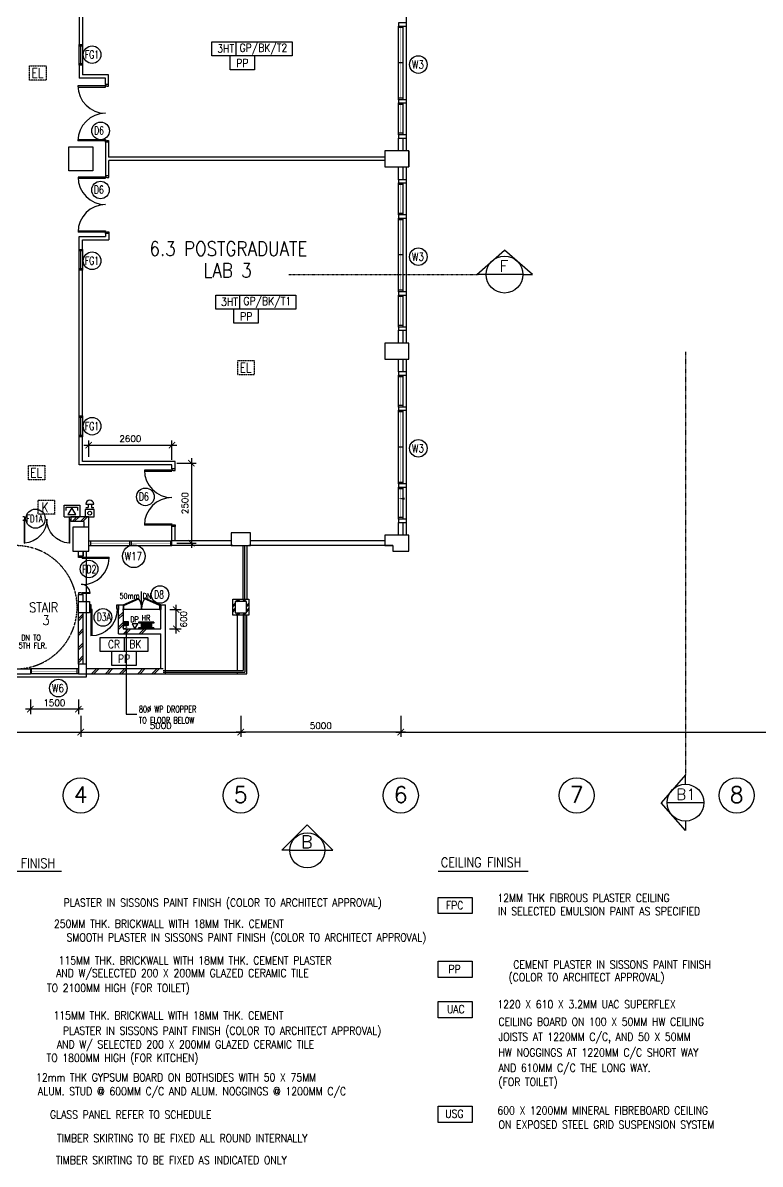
# Model space of a CAD drawing. Extents: x 2332957 to 2465864, y -1012926 to -914299.
# Drawn here: x 2358472 to 2381516, y -1012128 to -976487 of the extents above; entities that cross this region are included whole.
import ezdxf
from ezdxf.enums import TextEntityAlignment as Align

# ---------------------------------------------------------------- set-up
doc = ezdxf.new("R2010")
doc.units = 0
doc.header["$LTSCALE"] = 15
doc.header["$MEASUREMENT"] = 0
doc.header["$PDMODE"] = 34
for name, pattern in [('DASHDOT', [1, 0.5, -0.25, 0, -0.25]), ('DIVIDE', [1.25, 0.5, -0.25, 0, -0.25, 0, -0.25]), ('HIDDEN', [0.375, 0.25, -0.125])]:
    doc.linetypes.add(name, pattern=pattern)
doc.layers.get('0').update_dxf_attribs({"linetype": 'CONTINUOUS'})
doc.layers.get('DEFPOINTS').update_dxf_attribs({"linetype": 'CONTINUOUS'})
for name, color, linetype in [('-EL & K', 10, 'CONTINUOUS'), ('-FF', 240, 'CONTINUOUS'), ('AR', 7, 'CONTINUOUS'), ('AR1', 7, 'CONTINUOUS'), ('COL', 3, 'CONTINUOUS'), ('DIM', 7, 'CONTINUOUS'), ('DOOR', 5, 'CONTINUOUS'), ('DR', 7, 'CONTINUOUS'), ('DR-T', 7, 'CONTINUOUS'), ('FG-T', 7, 'CONTINUOUS'), ('FIT', 5, 'CONTINUOUS'), ('GRID-T', 7, 'CONTINUOUS'), ('hatch', 7, 'CONTINUOUS'), ('LEG-T', 7, 'CONTINUOUS'), ('LINE', 7, 'CONTINUOUS'), ('partition', 7, 'CONTINUOUS'), ('PIPE', 5, 'DIVIDE'), ('rail', 1, 'CONTINUOUS'), ('stair', 7, 'CONTINUOUS'), ('T25', 7, 'CONTINUOUS'), ('T50', 4, 'CONTINUOUS'), ('TEX', 2, 'CONTINUOUS'), ('WALL', 2, 'CONTINUOUS'), ('WIN', 5, 'CONTINUOUS'), ('WIN-T', 7, 'CONTINUOUS'), ('WP', 50, 'DIVIDE')]:
    doc.layers.add(name, color=color, linetype=linetype)
doc.styles.add('E', font='ROMANS.SHX', dxfattribs={"width": 0.9})
doc.styles.add('ROMANS', font='romans')
doc.styles.get("Standard").update_dxf_attribs({"font": 'ROMANS.SHX'})
doc.dimstyles.new('STANDARD$0', dxfattribs={"dimscale": 0, "dimtxt": 8, "dimasz": 6, "dimexe": 1, "dimexo": 1, "dimgap": 3, "dimtad": 1, "dimdec": 0, "dimlfac": -1, "dimrnd": 1, "dimzin": 0, "dimdsep": 46, "dimtxsty": 'Standard', "dimcen": 0, "dimclrd": 5, "dimclre": 250, "dimadec": 0, "dimazin": 0, "dimtfac": 1, "dimtdec": 4, "dimtofl": 0, "dimtmove": 0, "dimatfit": 3, "dimfxl": 1, "dimtolj": 1, "dimtzin": 0, "dimarcsym": 0})

# ---------------------------------------------------------------- blocks, each defined once
blk = doc.blocks.new('_ARCHTICK')
at = {"color": 0, "linetype": 'ByBlock', "const_width": 0.15}
blk.add_lwpolyline([(-0.5, -0.5), (0.5, 0.5)], dxfattribs=at)
blk = doc.blocks.new('*D184')
at = {"layer": 'DEFPOINTS', "color": 0, "transparency": 16777216}
for p in [(2353081, -998045), (2360281, -998045), (2360281, -998635)]:
    blk.add_point(p, dxfattribs=at)
at = {"layer": 'DIM', "color": 7, "lineweight": -2, "transparency": 16777216}
for p, q in [((2353081, -998195), (2353081, -998785)), ((2360281, -998195), (2360281, -998785)), ((2352931, -998635), (2360431, -998635))]:
    blk.add_line(p, q, dxfattribs=at)
at = {"layer": 'DIM', "color": 7, "lineweight": -2, "transparency": 16777216, "xscale": 200, "yscale": 200, "zscale": 200, "rotation": 180}
blk.add_blockref('_ARCHTICK', (2353081, -998635), dxfattribs=at)
at = {"layer": 'DIM', "color": 7, "lineweight": -2, "transparency": 16777216, "xscale": 200, "yscale": 200, "zscale": 200}
blk.add_blockref('_ARCHTICK', (2360281, -998635), dxfattribs=at)
at = {"layer": 'DIM', "color": 7, "transparency": 16777216, "insert": (2356681, -998435), "char_height": 200, "attachment_point": 5, "style": 'ROMANS'}
blk.add_mtext('\\A1;7200', dxfattribs=at)
blk = doc.blocks.new('*D186')
at = {"layer": 'DEFPOINTS', "color": 0, "transparency": 16777216}
for p in [(2360281, -997975), (2365281, -997975), (2365281, -998637)]:
    blk.add_point(p, dxfattribs=at)
at = {"layer": 'DIM', "color": 7, "lineweight": -2, "transparency": 16777216}
for p, q in [((2360281, -998125), (2360281, -998787)), ((2365281, -998125), (2365281, -998787)), ((2360131, -998637), (2365431, -998637))]:
    blk.add_line(p, q, dxfattribs=at)
at = {"layer": 'DIM', "color": 7, "lineweight": -2, "transparency": 16777216, "xscale": 200, "yscale": 200, "zscale": 200, "rotation": 180}
blk.add_blockref('_ARCHTICK', (2360281, -998637), dxfattribs=at)
at = {"layer": 'DIM', "color": 7, "lineweight": -2, "transparency": 16777216, "xscale": 200, "yscale": 200, "zscale": 200}
blk.add_blockref('_ARCHTICK', (2365281, -998637), dxfattribs=at)
at = {"layer": 'DIM', "color": 7, "transparency": 16777216, "insert": (2362781, -998437), "char_height": 200, "attachment_point": 5, "style": 'ROMANS'}
blk.add_mtext('\\A1;5000', dxfattribs=at)
blk = doc.blocks.new('*D187')
at = {"layer": 'DEFPOINTS', "color": 0, "transparency": 16777216}
for p in [(2370283, -997975), (2398283, -997975), (2398283, -998637)]:
    blk.add_point(p, dxfattribs=at)
at = {"layer": 'DIM', "color": 7, "lineweight": -2, "transparency": 16777216}
for p, q in [((2370283, -998125), (2370283, -998787)), ((2398283, -998125), (2398283, -998787)), ((2370133, -998637), (2398433, -998637))]:
    blk.add_line(p, q, dxfattribs=at)
at = {"layer": 'DIM', "color": 7, "lineweight": -2, "transparency": 16777216, "xscale": 200, "yscale": 200, "zscale": 200, "rotation": 180}
blk.add_blockref('_ARCHTICK', (2370283, -998637), dxfattribs=at)
at = {"layer": 'DIM', "color": 7, "lineweight": -2, "transparency": 16777216, "xscale": 200, "yscale": 200, "zscale": 200}
blk.add_blockref('_ARCHTICK', (2398283, -998637), dxfattribs=at)
at = {"layer": 'DIM', "color": 7, "transparency": 16777216, "insert": (2384283, -998437), "char_height": 200, "attachment_point": 5, "style": 'ROMANS'}
blk.add_mtext('\\A1;28000', dxfattribs=at)
blk = doc.blocks.new('*D188')
at = {"layer": 'DEFPOINTS', "color": 0, "transparency": 16777216}
for p in [(2365285, -997975), (2370285, -997975), (2365285, -998637)]:
    blk.add_point(p, dxfattribs=at)
at = {"layer": 'DIM', "color": 7, "lineweight": -2, "transparency": 16777216}
for p, q in [((2365285, -998125), (2365285, -998787)), ((2370285, -998125), (2370285, -998787)), ((2370435, -998637), (2365135, -998637))]:
    blk.add_line(p, q, dxfattribs=at)
at = {"layer": 'DIM', "color": 7, "lineweight": -2, "transparency": 16777216, "xscale": 200, "yscale": 200, "zscale": 200, "rotation": 180}
blk.add_blockref('_ARCHTICK', (2365285, -998637), dxfattribs=at)
at = {"layer": 'DIM', "color": 7, "lineweight": -2, "transparency": 16777216, "xscale": 200, "yscale": 200, "zscale": 200}
blk.add_blockref('_ARCHTICK', (2370285, -998637), dxfattribs=at)
at = {"layer": 'DIM', "color": 7, "transparency": 16777216, "insert": (2367785, -998437), "char_height": 200, "attachment_point": 5, "style": 'ROMANS'}
blk.add_mtext('\\A1;5000', dxfattribs=at)
blk = doc.blocks.new('D1800-A')
at = {"layer": 'DR'}
for p, q in [((0, 0), (100, 0)), ((0, -50), (0, 0)), ((100, 0), (100, -40)), ((60, -50), (0, -50)), ((100, -40), (60, -40)), ((60, -40), (60, -50)), ((100, -40), (960, -40)), ((100, -80), (100, -40)), ((959, -80), (100, -80)), ((60, -1750), (0, -1750)), ((0, -1750), (0, -1800)), ((60, -1760), (60, -1750)), ((100, -1760), (60, -1760)), ((959, -1720), (100, -1720)), ((100, -1720), (100, -1760)), ((100, -1760), (960, -1760)), ((100, -1800), (100, -1760)), ((0, -1800), (100, -1800))]:
    blk.add_line(p, q, dxfattribs=at)
for centre, start, end in [((100, -40), 270.0001, 0), ((100, -1760), 0, 90)]:
    blk.add_arc(centre, 860, start, end, dxfattribs=at)
blk = doc.blocks.new('D1500-1')
at = {"layer": 'DR'}
for p, q in [((38, 77), (38, 821)), ((38, 821), (50, 820)), ((50, 0), (50, 820)), ((1462, 821), (1450, 820)), ((1450, 0), (1450, 820)), ((1462, 77), (1462, 821)), ((38, 115), (0, 115)), ((50, 0), (0, 0)), ((50, 77), (38, 77)), ((1450, 77), (1462, 77)), ((1462, 115), (1500, 115)), ((1450, 0), (1500, 0))]:
    blk.add_line(p, q, dxfattribs=at)
for centre, start, end in [((5, 77), 0.0238, 86.5289), ((1495, 77), 93.4711, 179.9762)]:
    blk.add_arc(centre, 745, start, end, dxfattribs=at)
blk = doc.blocks.new('D1200')
at = {"layer": 'DR', "color": 7}
for p, q in [((37, 115), (37, 965)), ((62, 115), (62, 965)), ((1138, 115), (1138, 364)), ((1163, 115), (1163, 365)), ((0, 115), (37, 115)), ((37, 115), (37, 90)), ((62, 115), (37, 115)), ((37, 90), (50, 90)), ((50, 90), (50, 0)), ((1138, 115), (1163, 115)), ((1150, 90), (1150, 0)), ((1150, 90), (1163, 90)), ((1163, 115), (1163, 90)), ((1163, 115), (1200, 115))]:
    blk.add_line(p, q, dxfattribs=at)
blk.add_arc((1163, 90), 275, 90, 180, dxfattribs=at)
at = {"layer": 'WIN', "color": 7}
for p, q in [((62, 965), (37, 965)), ((62, 965), (62, 965)), ((50, 0), (0, 0)), ((1150, 0), (1200, 0))]:
    blk.add_line(p, q, dxfattribs=at)
blk.add_arc((50, 125), 840, 359.3227, 89.147, dxfattribs=at)
blk = doc.blocks.new('*D197')
at = {"layer": 'DEFPOINTS', "color": 0, "linetype": 'Continuous', "transparency": 16777216}
for p in [(2358708, -997464), (2360208, -997464), (2358708, -997923)]:
    blk.add_point(p, dxfattribs=at)
at = {"layer": 'DIM', "color": 7, "linetype": 'Continuous', "lineweight": -2, "transparency": 16777216}
for p, q in [((2360358, -997923), (2358558, -997923)), ((2358708, -997614), (2358708, -998073)), ((2360208, -997614), (2360208, -998073))]:
    blk.add_line(p, q, dxfattribs=at)
at = {"layer": 'DIM', "color": 7, "linetype": 'Continuous', "lineweight": -2, "transparency": 16777216, "xscale": 200, "yscale": 200, "zscale": 200, "rotation": 180}
blk.add_blockref('_ARCHTICK', (2358708, -997923), dxfattribs=at)
at = {"layer": 'DIM', "color": 7, "linetype": 'Continuous', "lineweight": -2, "transparency": 16777216, "xscale": 200, "yscale": 200, "zscale": 200}
blk.add_blockref('_ARCHTICK', (2360208, -997923), dxfattribs=at)
at = {"layer": 'DIM', "color": 7, "linetype": 'Continuous', "transparency": 16777216, "insert": (2359458, -997723), "char_height": 200, "attachment_point": 5, "style": 'ROMANS'}
blk.add_mtext('\\A1;1500', dxfattribs=at)
blk = doc.blocks.new('FG')
at = {"layer": 'LINE', "linetype": 'Continuous'}
for points in [[(0, 0), (50, 0), (50, 100), (0, 100)], [(600, 0), (650, 0), (650, 100), (600, 100)]]:
    blk.add_lwpolyline(points, close=True, dxfattribs=at)
at = {"layer": 'LINE', "color": 5, "linetype": 'Continuous'}
for points in [[(600, 100), (50, 100)], [(50, 0), (600, 0)]]:
    blk.add_lwpolyline(points, dxfattribs=at)
at = {"layer": 'LINE', "color": 1, "linetype": 'Continuous'}
blk.add_lwpolyline([(50, 50), (600, 50)], dxfattribs=at)
blk = doc.blocks.new('100FT')
at = {"layer": 'PIPE', "linetype": 'Continuous'}
blk.add_circle((0, 0), 50, dxfattribs=at)
at = {"layer": 'WP', "linetype": 'Continuous'}
for p, q in [((-37, 34), (37, 34)), ((-50, -3), (50, -3)), ((-34, -37), (34, -37))]:
    blk.add_line(p, q, dxfattribs=at)
blk = doc.blocks.new('A$C7CE3714C')
at = {"layer": 'FIT'}
blk.add_lwpolyline([(0, 0), (126, 0), (126, 126), (0, 126)], close=True, dxfattribs=at)
at = {"layer": 'FIT', "xscale": -1}
blk.add_blockref('100FT', (63, 66), dxfattribs=at)
blk = doc.blocks.new('DR-900-B')
at = {"layer": 'DR'}
for p, q in [((0, 900), (-150, 900)), ((-150, 900), (-150, 860)), ((-150, 860), (-110, 860)), ((-110, 860), (-110, 850)), ((-110, 850), (0, 850)), ((0, 850), (0, 900)), ((-150, 40), (-970, 40)), ((-969, 80), (-150, 80)), ((-150, 80), (-150, 40)), ((-150, 40), (-110, 40)), ((-150, 0), (-150, 40)), ((0, 0), (-150, 0)), ((-110, 50), (0, 50)), ((-110, 40), (-110, 50)), ((0, 50), (0, 0))]:
    blk.add_line(p, q, dxfattribs=at)
blk.add_arc((-150, 40), 820, 90, 180, dxfattribs=at)
blk = doc.blocks.new('*D157')
at = {"layer": 'DEFPOINTS', "color": 0, "linetype": 'Continuous', "transparency": 16777216}
for p in [(2363133, -990237), (2363133, -992737), (2363739, -992737)]:
    blk.add_point(p, dxfattribs=at)
at = {"layer": 'WALL', "color": 7, "linetype": 'Continuous', "lineweight": -2, "transparency": 16777216}
for p, q in [((2363739, -990087), (2363739, -992887)), ((2363283, -990237), (2363889, -990237)), ((2363283, -992737), (2363889, -992737))]:
    blk.add_line(p, q, dxfattribs=at)
at = {"layer": 'WALL', "color": 7, "linetype": 'Continuous', "lineweight": -2, "transparency": 16777216, "xscale": 200, "yscale": 200, "zscale": 200}
for p, rotation in [((2363739, -990237), 90), ((2363739, -992737), 270)]:
    blk.add_blockref('_ARCHTICK', p, dxfattribs=dict(at, rotation=rotation))
at = {"layer": 'WALL', "color": 7, "linetype": 'Continuous', "transparency": 16777216, "insert": (2363539, -991487), "char_height": 200, "attachment_point": 5, "rotation": 90, "style": 'ROMANS'}
blk.add_mtext('\\A1;2500', dxfattribs=at)
blk = doc.blocks.new('*D324')
at = {"layer": 'DEFPOINTS', "color": 0, "linetype": 'Continuous', "transparency": 16777216}
for p in [(2363133, -989676), (2360533, -990187), (2363133, -990287)]:
    blk.add_point(p, dxfattribs=at)
at = {"layer": 'WALL', "color": 7, "linetype": 'Continuous', "lineweight": -2, "transparency": 16777216}
for p, q in [((2360383, -989676), (2363283, -989676)), ((2360533, -990037), (2360533, -989526)), ((2363133, -990137), (2363133, -989526))]:
    blk.add_line(p, q, dxfattribs=at)
at = {"layer": 'WALL', "color": 7, "linetype": 'Continuous', "lineweight": -2, "transparency": 16777216, "xscale": 200, "yscale": 200, "zscale": 200, "rotation": 180}
blk.add_blockref('_ARCHTICK', (2360533, -989676), dxfattribs=at)
at = {"layer": 'WALL', "color": 7, "linetype": 'Continuous', "lineweight": -2, "transparency": 16777216, "xscale": 200, "yscale": 200, "zscale": 200}
blk.add_blockref('_ARCHTICK', (2363133, -989676), dxfattribs=at)
at = {"layer": 'WALL', "color": 7, "linetype": 'Continuous', "transparency": 16777216, "insert": (2361833, -989476), "char_height": 200, "attachment_point": 5, "style": 'ROMANS'}
blk.add_mtext('\\A1;2600', dxfattribs=at)
blk = doc.blocks.new('*D158')
at = {"layer": 'DEFPOINTS', "color": 0, "linetype": 'Continuous', "transparency": 16777216}
for p in [(2362912, -994812), (2363268, -994812), (2362910, -995412)]:
    blk.add_point(p, dxfattribs=at)
at = {"layer": 'WALL', "color": 7, "linetype": 'Continuous', "lineweight": -2, "transparency": 16777216}
for p, q in [((2363268, -995562), (2363268, -994662)), ((2363062, -994812), (2363418, -994812)), ((2363060, -995412), (2363418, -995412))]:
    blk.add_line(p, q, dxfattribs=at)
at = {"layer": 'WALL', "color": 7, "linetype": 'Continuous', "lineweight": -2, "transparency": 16777216, "xscale": 200, "yscale": 200, "zscale": 200}
for p, rotation in [((2363268, -994812), 90), ((2363268, -995412), 270)]:
    blk.add_blockref('_ARCHTICK', p, dxfattribs=dict(at, rotation=rotation))
at = {"layer": 'WALL', "color": 7, "linetype": 'Continuous', "transparency": 16777216, "insert": (2363496, -995112), "char_height": 200, "attachment_point": 5, "rotation": 90, "style": 'ROMANS'}
blk.add_mtext('\\A1;600', dxfattribs=at)

msp = doc.modelspace()

# ---------------------------------------------------------------- linework, layer by layer
at = {"layer": '-EL & K', "color": 0, "linetype": 'HIDDEN'}
for points in [[(2358685.5, -977828.9), (2359199.4, -977828.9), (2359199.4, -978276), (2358685.5, -978276)], [(2365186.6, -987031.1), (2365700.5, -987031.1), (2365700.5, -987478.2), (2365186.6, -987478.2)], [(2358647.4, -990312.8), (2359161.4, -990312.8), (2359161.4, -990759.9), (2358647.4, -990759.9)]]:
    msp.add_lwpolyline(points, close=True, dxfattribs=at)
at = {"layer": '-EL & K', "color": 0, "linetype": 'HIDDEN', "elevation": -2.3}
msp.add_lwpolyline([(2358947.5, -991388.3), (2359461.4, -991388.7), (2359461.1, -991835.8), (2358947.1, -991835.4)], close=True, dxfattribs=at)
at = {"layer": '-FF', "color": 0}
for p, q in [((2360438.8, -991515.9), (2360688.2, -991515.9)), ((2360518.2, -991515.9), (2360518.2, -991627.6)), ((2360613.9, -991515.9), (2360613.9, -991627.6)), ((2360441, -991627.6), (2360518.2, -991627.6)), ((2360613.9, -991627.6), (2360688, -991627.6))]:
    msp.add_line(p, q, dxfattribs=at)
at = {"layer": '-FF', "color": 0, "ltscale": 10}
for p, q in [((2359760.7, -991547.1), (2360250.7, -991547.1)), ((2359760.7, -991912.5), (2359760.7, -991547.1)), ((2359828.2, -991715.7), (2359828.2, -991617)), ((2359828.2, -991617), (2360181.5, -991617)), ((2360004.8, -991631.1), (2359882.7, -991842.7)), ((2360127, -991842.7), (2360004.8, -991631.1)), ((2360181.5, -991617), (2360181.5, -991715.7)), ((2360250.7, -991547.1), (2360250.7, -991912.5)), ((2359760.7, -991912.5), (2360250.7, -991912.5))]:
    msp.add_line(p, q, dxfattribs=at)
at = {"layer": '-FF', "color": 0, "linetype": 'Continuous'}
msp.add_line((2359882.7, -991842.7), (2360127, -991842.7), dxfattribs=at)
at = {"layer": '-FF', "color": 0}
msp.add_lwpolyline([(2360703.5, -991912.5), (2360703.5, -991687.6), (2360423.5, -991687.6), (2360423.5, -991912.5)], close=True, dxfattribs=at)
msp.add_circle((2360561.9, -991799.5), 58.7, dxfattribs=at)
msp.add_arc((2360563.5, -991520), 124.8, 1.85513, 178.14487, dxfattribs=at)
at = {"color": 0}
for p, q in [((2370457.9, -980487.5), (2370457.9, -974987.5)), ((2370457.9, -986487.5), (2370457.9, -980987.5)), ((2370457.9, -992487.5), (2370457.9, -986987.5)), ((2365182.9, -996712.5), (2365182.9, -994987.5)), ((2365182.9, -996812.5), (2365182.9, -996762.5))]:
    msp.add_line(p, q, dxfattribs=at)
at = {"color": 0, "linetype": 'Continuous'}
for p, q in [((2361057.9, -978212.5), (2360232.9, -978212.5)), ((2361154.8, -978112.5), (2360332.9, -978112.5)), ((2361054.8, -978412.5), (2361054.8, -978212.5)), ((2361154.8, -978412.5), (2361154.8, -978112.5))]:
    msp.add_line(p, q, dxfattribs=at)
at = {"layer": 'AR', "color": 0}
for p, q in [((2372661.6, -984349.4), (2373529.1, -983587.1)), ((2374396.6, -984349.4), (2373529.1, -983587.1)), ((2374101.5, -984349.4), (2372951.5, -984349.4)), ((2379180.3, -999974.2), (2378418, -1000841.7)), ((2379180.3, -1001709.2), (2378418, -1000841.7)), ((2378605.3, -1000839.1), (2379755.3, -1000839.1)), ((2366565.1, -1002327.3), (2367362.1, -1001530.3)), ((2368159, -1002327.3), (2367362.1, -1001530.3)), ((2366812.1, -1002327.3), (2367912.1, -1002327.3))]:
    msp.add_line(p, q, dxfattribs=at)
at = {"layer": 'AR', "color": 0, "linetype": 'DASHDOT'}
msp.add_line((2366790.1, -984349.4), (2372704.5, -984349.4), dxfattribs=at)
at = {"layer": 'AR', "color": 0, "linetype": 'Continuous'}
for p, q in [((2372951.5, -984349.4), (2372661.6, -984349.4)), ((2374101.5, -984349.4), (2374396.6, -984349.4)), ((2379180.3, -1000264.1), (2379180.3, -999974.2)), ((2379180.3, -1001414.1), (2379180.3, -1001709.2)), ((2366812.1, -1002327.3), (2366565.1, -1002327.3)), ((2367912.1, -1002327.3), (2368159, -1002327.3))]:
    msp.add_line(p, q, dxfattribs=at)
at = {"layer": 'AR', "color": 0, "linetype": 'DASHDOT', "ltscale": 2}
msp.add_line((2379180.3, -986765.1), (2379180.3, -999974.2), dxfattribs=at)
at = {"layer": 'AR', "color": 0}
for centre in [(2373526.5, -984349.4), (2379180.3, -1000839.1)]:
    msp.add_circle(centre, 575, dxfattribs=at)
at = {"layer": 'AR', "color": 0, "linetype": 'Continuous'}
msp.add_circle((2367362.1, -1002327.3), 550, dxfattribs=at)
at = {"layer": 'COL', "color": 0}
for points in [[(2360657.9, -980362.5), (2360657.9, -981112.5), (2359907.9, -981112.5), (2359907.9, -980362.5)], [(2370532.9, -980487.5), (2369782.9, -980487.5), (2369782.9, -980987.5), (2370532.9, -980987.5)], [(2370532.9, -986487.5), (2369782.9, -986487.5), (2369782.9, -986987.5), (2370532.9, -986987.5)], [(2360532.9, -992237.5), (2360032.9, -992237.5), (2360032.9, -992987.5), (2360532.9, -992987.5)], [(2365582.9, -992412.5), (2364982.9, -992412.5), (2364982.9, -992812.5), (2365582.9, -992812.5)], [(2370532.9, -992987.5), (2370532.9, -992487.5), (2369782.9, -992487.5), (2369782.9, -992812.5), (2370032.9, -992812.5), (2370032.9, -992987.5)], [(2360207.9, -994562.5), (2360557.9, -994562.5), (2360557.9, -994912.5), (2360207.9, -994912.5)], [(2365032.9, -994487.5), (2365532.9, -994487.5), (2365532.9, -994987.5), (2365032.9, -994987.5)], [(2365457.9, -994562.5), (2365107.9, -994562.5), (2365107.9, -994912.5), (2365457.9, -994912.5)], [(2360457.9, -996512.5), (2360207.9, -996512.5), (2360207.9, -996812.5), (2360457.9, -996812.5)]]:
    msp.add_lwpolyline(points, close=True, dxfattribs=at)
for points in [[(2370032.9, -980487.5), (2370032.9, -980487.5), (2370033.1, -980487.5)], [(2370532.9, -980487.5), (2370532.9, -980987.5)]]:
    msp.add_lwpolyline(points, dxfattribs=at)
at = {"layer": 'DIM', "color": 0}
for p, q in [((2362090.6, -995200.2), (2362090.6, -995232.2)), ((2362090.6, -995380.5), (2362090.6, -995412.5)), ((2362170.6, -995232.2), (2362170.6, -995380.5)), ((2362490.6, -995232.2), (2362490.6, -995380.5)), ((2362570.6, -995200.2), (2362570.6, -995232.2)), ((2362570.6, -995380.5), (2362570.6, -995412.5))]:
    msp.add_line(p, q, dxfattribs=at)
at = {"layer": 'DOOR', "color": 0}
for p, q in [((2361610.1, -994662.5), (2362081.1, -994449.2)), ((2361624, -994683.3), (2361610.1, -994662.5)), ((2361610.1, -994687.5), (2361623.1, -994687.5)), ((2361623.1, -994687.5), (2361623.1, -994812.5)), ((2361624, -994683.3), (2362096, -994469.3)), ((2362746.3, -994683.3), (2362274.3, -994469.3)), ((2362760.1, -994662.5), (2362289.2, -994449.2)), ((2362744.1, -994683.3), (2362757.9, -994662.5)), ((2362757.9, -994687.5), (2362744.9, -994687.5)), ((2362744.9, -994687.5), (2362744.9, -994812.5)), ((2362757.9, -994662.5), (2362757.9, -994687.5)), ((2362782.9, -994662.5), (2362757.9, -994662.5)), ((2361585.1, -994812.5), (2361623.1, -994812.5)), ((2362744.9, -994812.5), (2362782.9, -994812.5))]:
    msp.add_line(p, q, dxfattribs=at)
for centre, start, end in [((2361687.7, -994756.2), 357.5509, 37.96545), ((2362682.5, -994756.2), 142.03455, 182.4491)]:
    msp.add_arc(centre, 499, start, end, dxfattribs=at)
at = {"layer": 'DR-T', "color": 0, "linetype": 'Continuous'}
for centre, radius in [((2360903.1, -979861.7), 275), ((2360899.2, -981707.8), 275), ((2362303.6, -991290.4), 275), ((2358870.1, -991971), 300), ((2360542.4, -993543.8), 275), ((2362758.5, -994339.4), 275), ((2360975.5, -995054.4), 275)]:
    msp.add_circle(centre, radius, dxfattribs=at)
at = {"layer": 'FG-T', "color": 0, "linetype": 'Continuous'}
for centre in [(2360637.2, -977482.1), (2360637.2, -983918), (2360637.2, -989084)]:
    msp.add_circle(centre, 275, dxfattribs=at)
at = {"layer": 'GRID-T', "color": 0}
for centre in [(2360282.9, -1000614), (2365282.9, -1000614), (2370282.9, -1000614), (2375782.9, -1000614), (2380782.9, -1000614)]:
    msp.add_circle(centre, 550, dxfattribs=at)
at = {"layer": 'hatch', "color": 0}
for p, q in [((2360009.7, -992062.5), (2360159.7, -991912.5)), ((2360081.4, -992062.5), (2360231.4, -991912.5)), ((2360272.7, -992062.5), (2360422.7, -991912.5)), ((2360344.4, -992062.5), (2360494.4, -991912.5)), ((2365032.9, -994682.7), (2365107.9, -994607.7)), ((2365032.9, -994725.4), (2365107.9, -994650.4)), ((2365132.3, -994562.5), (2365207.3, -994487.5)), ((2365174.9, -994562.5), (2365249.9, -994487.5)), ((2365332.3, -994562.5), (2365407.3, -994487.5)), ((2365374.9, -994562.5), (2365449.9, -994487.5)), ((2365457.9, -994682.7), (2365532.9, -994607.7)), ((2365457.9, -994725.4), (2365532.9, -994650.4)), ((2360207.9, -995088.9), (2360357.9, -994938.9)), ((2360207.9, -995160.5), (2360357.9, -995010.5)), ((2361602.9, -994889.6), (2361452.9, -995039.6)), ((2361602.9, -994961.2), (2361452.9, -995111.2)), ((2365032.9, -994843.7), (2365107.9, -994768.7)), ((2365032.9, -994886.4), (2365107.9, -994811.4)), ((2365132.3, -994987.5), (2365207.3, -994912.5)), ((2365174.9, -994987.5), (2365249.9, -994912.5)), ((2365332.3, -994987.5), (2365407.3, -994912.5)), ((2365374.9, -994987.5), (2365449.9, -994912.5)), ((2365457.9, -994843.7), (2365532.9, -994768.7)), ((2365457.9, -994886.4), (2365532.9, -994811.4)), ((2360207.9, -995551.9), (2360357.9, -995401.9)), ((2361607.9, -995213.1), (2361457.9, -995363.1)), ((2361607.9, -995284.8), (2361457.9, -995434.8)), ((2361773.5, -995412.5), (2361623.5, -995562.5)), ((2361845.2, -995412.5), (2361695.2, -995562.5)), ((2362262.5, -995412.5), (2362112.5, -995562.5)), ((2362334.1, -995412.5), (2362184.1, -995562.5)), ((2360207.9, -995623.5), (2360357.9, -995473.5)), ((2360207.9, -995995.9), (2360357.9, -995845.9)), ((2360207.9, -996067.5), (2360357.9, -995917.5)), ((2360207.9, -996399), (2360357.9, -996249)), ((2360207.9, -996470.6), (2360357.9, -996320.6)), ((2360631.7, -996802.5), (2360781.7, -996652.5)), ((2360703.4, -996802.5), (2360853.4, -996652.5)), ((2361064.7, -996802.5), (2361214.7, -996652.5)), ((2361064.7, -996802.5), (2361214.7, -996652.5)), ((2361136.4, -996802.5), (2361286.4, -996652.5)), ((2361136.4, -996802.5), (2361286.4, -996652.5)), ((2361508.6, -996802.5), (2361658.6, -996652.5)), ((2361508.6, -996802.5), (2361658.6, -996652.5)), ((2361580.2, -996802.5), (2361730.2, -996652.5)), ((2361580.2, -996802.5), (2361730.2, -996652.5)), ((2362074.6, -996802.5), (2362224.6, -996652.5)), ((2362074.6, -996802.5), (2362224.6, -996652.5)), ((2362146.2, -996802.5), (2362296.2, -996652.5)), ((2362146.2, -996802.5), (2362296.2, -996652.5)), ((2362518.4, -996802.5), (2362668.4, -996652.5)), ((2362518.4, -996802.5), (2362668.4, -996652.5)), ((2362590.1, -996802.5), (2362740.1, -996652.5)), ((2362590.1, -996802.5), (2362740.1, -996652.5))]:
    msp.add_line(p, q, dxfattribs=at)
msp.add_solid([(2362165.4, -994687.5), (2362207.1, -994687.5), (2362186.2, -994812.5)], dxfattribs=at)
at = {"layer": 'LEG-T', "color": 0}
for p, q in [((2364382.8, -977082.2), (2366887.5, -977082.2)), ((2364382.8, -977520.2), (2364382.8, -977082.2)), ((2365126.4, -977082.2), (2365126.4, -977520.2)), ((2366887.5, -977082.2), (2366887.5, -977520.2)), ((2366887.5, -977520.2), (2364382.8, -977520.2)), ((2364948.6, -977958.2), (2364948.6, -977520.2)), ((2365708.6, -977520.2), (2365708.6, -977958.2)), ((2365708.6, -977958.2), (2364948.6, -977958.2)), ((2364503.2, -984989.4), (2367007.9, -984989.4)), ((2364503.2, -985427.4), (2364503.2, -984989.4)), ((2365246.9, -984989.4), (2365246.9, -985427.4)), ((2367007.9, -984989.4), (2367007.9, -985427.4)), ((2367007.9, -985427.4), (2364503.2, -985427.4)), ((2365069.1, -985865.4), (2365069.1, -985427.4)), ((2365829.1, -985427.4), (2365829.1, -985865.4)), ((2365829.1, -985865.4), (2365069.1, -985865.4)), ((2360893.3, -995684.6), (2362380.6, -995684.6)), ((2360893.3, -996122.6), (2360893.3, -995684.6)), ((2361637, -995684.6), (2361637, -996122.6)), ((2362380.6, -995684.6), (2362380.6, -996122.6)), ((2362380.6, -996122.6), (2360893.3, -996122.6)), ((2361257, -996560.6), (2361257, -996122.6)), ((2362017, -996122.6), (2362017, -996560.6)), ((2362017, -996560.6), (2361257, -996560.6))]:
    msp.add_line(p, q, dxfattribs=at)
at = {"layer": 'LEG-T', "color": 0, "ltscale": 10}
for p, q in [((2359685.4, -1002984.3), (2357339.5, -1002984.3)), ((2374266.8, -1002984.3), (2371454.5, -1002984.3))]:
    msp.add_line(p, q, dxfattribs=at)
at = {"layer": 'LEG-T', "color": 0}
for points in [[(2371454.5, -1003797.4), (2372519.5, -1003797.4), (2372519.5, -1004303.5), (2371454.5, -1004303.5)], [(2371454.5, -1005790.8), (2372519.5, -1005790.8), (2372519.5, -1006296.9), (2371454.5, -1006296.9)], [(2371454.5, -1007050.4), (2372519.5, -1007050.4), (2372519.5, -1007556.5), (2371454.5, -1007556.5)], [(2371454.5, -1010316.8), (2372519.5, -1010316.8), (2372519.5, -1010823), (2371454.5, -1010823)]]:
    msp.add_lwpolyline(points, close=True, dxfattribs=at)
at = {"layer": 'LINE', "color": 0, "linetype": 'Continuous'}
for p, q in [((2365475.9, -992812.5, 0), (2365475.9, -994487.5, 0)), ((2365475.9, -996812.5, 0), (2365475.9, -994987.5, 0))]:
    msp.add_line(p, q, dxfattribs=at)
at = {"layer": 'LINE', "color": 0}
msp.add_line((2362785.1, -994812.5), (2361585.1, -994812.5), dxfattribs=at)
at = {"layer": 'partition', "color": 0}
for p, q in [((2369782.9, -980687.5), (2361154.8, -980687.5)), ((2369782.9, -980787.5), (2361157.9, -980787.5)), ((2360232.9, -983162.5), (2361057.9, -983162.5)), ((2360232.9, -983562.5), (2360232.9, -983162.5)), ((2360332.9, -983262.5), (2361157.9, -983262.5)), ((2360332.9, -983562.5), (2360332.9, -983262.5)), ((2360232.9, -988764.4), (2360232.9, -984212.5)), ((2360332.9, -988764.4), (2360332.9, -984212.5)), ((2360232.9, -990287.5), (2360232.9, -989414.4)), ((2360332.9, -990187.5), (2360332.9, -989414.4)), ((2362186.2, -994812.5), (2362186.2, -994242))]:
    msp.add_line(p, q, dxfattribs=at)
at = {"layer": 'partition', "color": 0, "linetype": 'Continuous'}
for p, q in [((2361157.9, -981262.5), (2361157.9, -980787.5)), ((2361057.9, -983062.5), (2361057.9, -983162.5)), ((2361157.9, -983062.5), (2361157.9, -983262.5)), ((2362857.9, -996812.5), (2365475.9, -996812.5))]:
    msp.add_line(p, q, dxfattribs=at)
at = {"layer": 'rail', "color": 0}
for p, q in [((2365357.9, -994487.5), (2365357.9, -992812.5)), ((2365407.9, -994487.5), (2365407.9, -992812.5)), ((2365357.9, -994987.5), (2365357.9, -996712.5)), ((2365407.9, -994987.5), (2365407.9, -996762.5)), ((2362857.9, -996712.5), (2365357.9, -996712.5)), ((2362857.9, -996762.5), (2365407.9, -996762.5))]:
    msp.add_line(p, q, dxfattribs=at)
at = {"layer": 'stair', "color": 0}
for p, q in [((2360232.9, -975012.5), (2360232.9, -977162.5)), ((2360332.9, -975012.5), (2360332.9, -977162.5)), ((2360232.9, -977812.5), (2360232.9, -978212.5)), ((2360332.9, -977812.5), (2360332.9, -978112.5)), ((2361054.8, -980212.5), (2361054.8, -981262.5)), ((2361154.8, -980212.5), (2361154.8, -980687.5)), ((2363132.9, -990287.5), (2360232.9, -990287.5)), ((2363232.9, -990187.5), (2360332.9, -990187.5)), ((2363132.9, -990412.5), (2363132.9, -990287.5)), ((2363232.9, -990412.5), (2363232.9, -990187.5)), ((2363132.9, -992662.5), (2363132.9, -992212.5)), ((2363232.9, -992662.5), (2363232.9, -992212.5)), ((2362785.1, -994662.5), (2362785.1, -994812.5))]:
    msp.add_line(p, q, dxfattribs=at)
at = {"layer": 'stair', "color": 0, "linetype": 'HIDDEN'}
msp.add_arc((2358242.9, -994737.5), 1925, 270, 90, dxfattribs=at)
at = {"layer": 'WALL', "color": 0}
for p, q in [((2370207.9, -980487.5), (2370207.9, -980087.5)), ((2370357.9, -980487.5), (2370357.9, -980087.5)), ((2370207.9, -981387.5), (2370207.9, -980987.5)), ((2370357.9, -981387.5), (2370357.9, -980987.5)), ((2370207.9, -986487.5), (2370207.9, -986087.5)), ((2370357.9, -986487.5), (2370357.9, -986087.5)), ((2370207.9, -987387.5), (2370207.9, -986987.5)), ((2370357.9, -987387.5), (2370357.9, -986987.5)), ((2360532.9, -991912.5), (2359971.7, -991912.5)), ((2359971.7, -991912.5), (2359971.7, -992062.5)), ((2360382.9, -992062.5), (2359971.7, -992062.5)), ((2360382.9, -992062.5), (2360382.9, -992237.5)), ((2360532.9, -992237.5), (2360532.9, -991912.5)), ((2370207.9, -992487.5), (2370207.9, -992087.5)), ((2370357.9, -992487.5), (2370357.9, -992087.5)), ((2364982.9, -992662.5), (2363132.9, -992662.5)), ((2365032.9, -992812.5), (2363132.9, -992812.5)), ((2370032.9, -992812.5), (2365532.9, -992812.5)), ((2369782.9, -992662.5), (2365582.9, -992662.5)), ((2360207.9, -993137.5), (2360207.9, -992987.5)), ((2360207.9, -993137.5), (2360207.9, -992987.5)), ((2360357.9, -993137.5), (2360207.9, -993137.5)), ((2360357.9, -993137.5), (2360207.9, -993137.5)), ((2360357.9, -992987.5), (2360357.9, -993137.5)), ((2360357.9, -993137.5), (2360357.9, -992987.5)), ((2360357.9, -992987.5), (2360357.9, -993137.5)), ((2360357.9, -993137.5), (2360357.9, -992987.5)), ((2360207.9, -994337.5), (2360357.9, -994337.5)), ((2360207.9, -994562.5), (2360207.9, -994337.5)), ((2360357.9, -994562.5), (2360357.9, -994337.5)), ((2361457.9, -995562.5), (2361457.9, -994662.5)), ((2361457.9, -994662.5), (2361607.9, -994662.5)), ((2361607.9, -994662.5), (2361607.9, -995412.5)), ((2362782.9, -995412.5), (2362782.9, -994662.5)), ((2362782.9, -994662.5), (2362932.9, -994662.5)), ((2362932.9, -996812.5), (2362932.9, -994662.5)), ((2360207.9, -996512.5), (2360207.9, -994912.5)), ((2360357.9, -996512.5), (2360357.9, -994912.5)), ((2360591, -994812.5), (2360557.9, -994812.5)), ((2361607.9, -995412.5), (2362782.9, -995412.5)), ((2362570.6, -995200.2), (2362090.6, -995200.2)), ((2362570.6, -995232.2), (2362090.6, -995232.2)), ((2362570.6, -995380.5), (2362090.6, -995380.5)), ((2362490.6, -995260.5), (2362170.6, -995260.5)), ((2362490.6, -995300.5), (2362170.6, -995300.5)), ((2362490.6, -995340.5), (2362170.6, -995340.5)), ((2361457.9, -995562.5), (2362782.9, -995562.5)), ((2362782.9, -996652.5), (2362782.9, -995562.5)), ((2356682.9, -996662.5), (2358707.9, -996662.5)), ((2356682.9, -996812.5), (2358707.9, -996812.5)), ((2358707.9, -996662.5), (2358707.9, -996812.5)), ((2360357.9, -996812.5), (2362857.9, -996812.5)), ((2360457.9, -996652.5), (2362857.9, -996652.5)), ((2360457.9, -996652.5), (2362782.9, -996652.5))]:
    msp.add_line(p, q, dxfattribs=at)
at = {"layer": 'WALL', "color": 0, "linetype": 'Continuous'}
for p, q in [((2363132.9, -992812.5), (2363132.9, -992662.5)), ((2360457.9, -996912.5), (2360457.9, -992987.5)), ((2361705.1, -995558.7), (2361705.1, -998072.7)), ((2352907.9, -996912.5), (2360457.9, -996912.5)), ((2361705.1, -998072.7), (2362031.1, -998072.7))]:
    msp.add_line(p, q, dxfattribs=at)
at = {"layer": 'WALL', "color": 0}
for points in [[(2370457.9, -976487.5), (2370207.9, -976487.5), (2370207.9, -976587.5), (2370457.9, -976587.5)], [(2370457.9, -978887.5), (2370207.9, -978887.5), (2370207.9, -978987.5), (2370457.9, -978987.5)], [(2370457.9, -979987.5), (2370207.9, -979987.5), (2370207.9, -980087.5), (2370457.9, -980087.5)], [(2370457.9, -981387.5), (2370207.9, -981387.5), (2370207.9, -981487.5), (2370457.9, -981487.5)], [(2370457.9, -982487.5), (2370207.9, -982487.5), (2370207.9, -982587.5), (2370457.9, -982587.5)], [(2370457.9, -984887.5), (2370207.9, -984887.5), (2370207.9, -984987.5), (2370457.9, -984987.5)], [(2370457.9, -985987.5), (2370207.9, -985987.5), (2370207.9, -986087.5), (2370457.9, -986087.5)], [(2370457.9, -987387.5), (2370207.9, -987387.5), (2370207.9, -987487.5), (2370457.9, -987487.5)], [(2370457.9, -988487.5), (2370207.9, -988487.5), (2370207.9, -988587.5), (2370457.9, -988587.5)], [(2370457.9, -990887.5), (2370207.9, -990887.5), (2370207.9, -990987.5), (2370457.9, -990987.5)], [(2370457.9, -991987.5), (2370207.9, -991987.5), (2370207.9, -992087.5), (2370457.9, -992087.5)], [(2362064.6, -995259.7), (2361888.2, -995259.7), (2361976.4, -995412.5)]]:
    msp.add_lwpolyline(points, close=True, dxfattribs=at)
msp.add_solid([(2370407.9, -991313.2), (2370407.9, -991379.8), (2370207.9, -991346.5)], dxfattribs=at)
at = {"layer": 'WALL', "color": 0, "linetype": 'Continuous'}
msp.add_solid([(2361671.8, -995558.7), (2361738.5, -995558.7), (2361705.1, -995358.7)], dxfattribs=at)
at = {"layer": 'WIN', "color": 0}
for p, q in [((2370207.9, -978887.5), (2370207.9, -976587.5)), ((2370357.9, -976637.5), (2370207.9, -976637.5)), ((2370357.9, -978887.5), (2370357.9, -976587.5)), ((2370357.9, -977737.5), (2370207.9, -977737.5)), ((2370357.9, -978837.5), (2370207.9, -978837.5)), ((2370207.9, -979987.5), (2370207.9, -978987.5)), ((2370357.9, -979037.5), (2370207.9, -979037.5)), ((2370357.9, -979987.5), (2370357.9, -978987.5)), ((2370357.9, -979937.5), (2370207.9, -979937.5)), ((2370207.9, -982487.5), (2370207.9, -981487.5)), ((2370357.9, -981537.5), (2370207.9, -981537.5)), ((2370357.9, -982487.5), (2370357.9, -981487.5)), ((2370357.9, -982437.5), (2370207.9, -982437.5)), ((2370207.9, -984887.5), (2370207.9, -982587.5)), ((2370357.9, -984887.5), (2370357.9, -982587.5)), ((2370357.9, -982637.5), (2370207.9, -982637.5)), ((2370357.9, -983737.5), (2370207.9, -983737.5)), ((2370357.9, -984837.5), (2370207.9, -984837.5)), ((2370207.9, -985987.5), (2370207.9, -984987.5)), ((2370357.9, -985037.5), (2370207.9, -985037.5)), ((2370357.9, -985987.5), (2370357.9, -984987.5)), ((2370357.9, -985937.5), (2370207.9, -985937.5)), ((2370207.9, -988487.5), (2370207.9, -987487.5)), ((2370357.9, -987537.5), (2370207.9, -987537.5)), ((2370357.9, -988487.5), (2370357.9, -987487.5)), ((2370357.9, -988437.5), (2370207.9, -988437.5)), ((2370207.9, -990887.5), (2370207.9, -988587.5)), ((2370357.9, -988637.5), (2370207.9, -988637.5)), ((2370357.9, -990887.5), (2370357.9, -988587.5)), ((2370357.9, -989737.5), (2370207.9, -989737.5)), ((2370357.9, -990837.5), (2370207.9, -990837.5)), ((2370207.9, -991987.5), (2370207.9, -990987.5)), ((2370357.9, -991037.5), (2370207.9, -991037.5)), ((2370357.9, -991987.5), (2370357.9, -990987.5)), ((2370357.9, -991937.5), (2370207.9, -991937.5)), ((2360532.9, -992662.5), (2363132.9, -992662.5)), ((2360532.9, -992812.5), (2363132.9, -992812.5)), ((2360582.9, -992662.5), (2360582.9, -992812.5)), ((2361807.9, -992662.5), (2361807.9, -992812.5)), ((2361857.9, -992662.5), (2361857.9, -992812.5)), ((2363082.9, -992662.5), (2363082.9, -992812.5)), ((2360207.9, -996662.5), (2358707.9, -996662.5)), ((2360207.9, -996812.5), (2358707.9, -996812.5)), ((2358745.9, -996812.5), (2358745.9, -996662.5)), ((2360169.9, -996812.5), (2360169.9, -996662.5))]:
    msp.add_line(p, q, dxfattribs=at)
at = {"layer": 'WIN', "color": 0, "const_width": 10, "flags": 128}
for points in [[(2370282.9, -978837.5), (2370282.9, -976637.5)], [(2370282.9, -979037.5), (2370282.9, -979937.5)], [(2370282.9, -982437.5), (2370282.9, -981537.5)], [(2370282.9, -984837.5), (2370282.9, -982637.5)], [(2370282.9, -985037.5), (2370282.9, -985937.5)], [(2370282.9, -988437.5), (2370282.9, -987537.5)], [(2370282.9, -990837.5), (2370282.9, -988637.5)], [(2370282.9, -991037.5), (2370282.9, -991937.5)], [(2360582.9, -992737.5), (2361807.9, -992737.5)], [(2361857.9, -992737.5), (2363082.9, -992737.5)], [(2360169.9, -996737.5), (2358745.9, -996737.5)]]:
    msp.add_lwpolyline(points, dxfattribs=at)
at = {"layer": 'WIN-T', "color": 0, "linetype": 'Continuous'}
for centre, radius in [((2370833.6, -977790.4), 275), ((2370833.6, -983789.9), 275), ((2370833.6, -989774.8), 275), ((2361943.1, -993145.6), 353.2), ((2359582, -997262), 275)]:
    msp.add_circle(centre, radius, dxfattribs=at)
at = {"layer": 'WP', "color": 0, "linetype": 'DASHDOT'}
msp.add_line((2361696.6, -995329), (2361705.1, -995312.2), dxfattribs=at)
msp.add_circle((2361658.5, -995361.3), 50, dxfattribs=at)

# ---------------------------------------------------------------- block references
at = {"layer": 'DR', "color": 0, "xscale": -1, "rotation": 180}
msp.add_blockref('D1500-1', (2358471.7, -991912.5), dxfattribs=at)
at = {"layer": 'DR', "color": 0, "linetype": 'Continuous', "rotation": 270}
msp.add_blockref('D1200', (2360207.9, -993137.5), dxfattribs=at)
at = {"layer": 'LINE', "color": 0, "linetype": 'Continuous', "xscale": -1, "rotation": 270}
for p in [(2360232.9, -977812.5), (2360232.9, -984212.5), (2360232.9, -989414.4)]:
    msp.add_blockref('FG', p, dxfattribs=at)
at = {"layer": 'stair', "color": 0, "rotation": 180}
for p in [(2361154.8, -980212.5), (2361157.9, -983062.5), (2363232.9, -992212.5)]:
    msp.add_blockref('D1800-A', p, dxfattribs=at)
at = {"layer": 'T25', "color": 0, "xscale": -1, "rotation": 90}
msp.add_blockref('A$C7CE3714C', (2361768.1, -995186.2), dxfattribs=at)
at = {"layer": 'WALL', "color": 0, "linetype": 'Continuous', "xscale": -1, "rotation": 270}
msp.add_blockref('DR-900-B', (2360557.9, -994662.5), dxfattribs=at)

# ---------------------------------------------------------------- texts
at = {"layer": '-EL & K', "color": 0, "linetype": 'HIDDEN', "style": 'E', "width": 0.8}
for p in [(2358746.7, -978206), (2365251.1, -987408.2), (2358705.2, -990689.9)]:
    msp.add_text('EL', height=300, dxfattribs=at).set_placement(p)
msp.add_text('K', height=300, rotation=359.95133, dxfattribs=at).set_placement((2359058.6, -991765.5, -2.3))
at = {"color": 0, "style": 'ROMANS', "width": 0.85}
for s, p in [('STAIR', (2358672.2, -994892.3)), ('3', (2359087.2, -995290.3))]:
    msp.add_text(s, height=300, dxfattribs=at).set_placement(p)
at = {"layer": 'AR', "color": 0, "style": 'ROMANS'}
msp.add_text('B', height=400, dxfattribs=at).set_placement((2367167.9, -1002262.1))
at = {"layer": 'AR1', "color": 0, "style": 'ROMANS'}
for s, p in [('F', (2373375.3, -984260.9)), ('B1', (2378889.6, -1000755.9))]:
    msp.add_text(s, height=350, dxfattribs=at).set_placement(p)
at = {"layer": 'DR-T', "color": 0, "style": 'ROMANS', "width": 0.7}
for s, height, p in [('D6', 250, (2360700.1, -979975.1)), ('D6', 250, (2360696.1, -981821.2)), ('D6', 250, (2362100.5, -991403.8)), ('FD1A', 225, (2358576.6, -992081.4)), ('FD2', 250, (2360327.6, -993676.1)), ('D8', 250, (2362575.1, -994468.2))]:
    msp.add_text(s, height=height, dxfattribs=at).set_placement(p)
msp.add_text('D3A', height=250, rotation=360, dxfattribs=at).set_placement((2360782.5, -995164))
at = {"layer": 'FG-T', "color": 0, "style": 'ROMANS', "width": 0.7}
for p in [(2360413.8, -977604.2), (2360413.8, -984040.1), (2360413.8, -989206.1)]:
    msp.add_text('FG1', height=250, dxfattribs=at).set_placement(p)
at = {"layer": 'GRID-T', "color": 0, "style": 'ROMANS'}
for s, p in [('4', (2360067.7, -1000839.7)), ('5', (2365067.7, -1000839.7)), ('6', (2370067.7, -1000839.7)), ('7', (2375567.7, -1000839.7)), ('8', (2380567.7, -1000839.7))]:
    msp.add_text(s, height=500, dxfattribs=at).set_placement(p)
at = {"layer": 'LEG-T', "color": 0, "style": 'ROMANS', "width": 0.85}
for s, p in [('3HT', (2364811.6, -977291.2, 1555)), ('GP/BK/T2', (2365991.5, -977285.1, 1555)), ('PP', (2365334.9, -977747.1, 1555)), ('3HT', (2364932, -985198.4, 1555)), ('GP/BK/T1', (2366111.9, -985192.4, 1555)), ('PP', (2365455.4, -985654.3, 1555)), ('CR', (2361322.1, -995893.7, 1555)), ('BK', (2361988.3, -995887.6, 1555)), ('PP', (2361636.4, -996349.6, 1555))]:
    msp.add_text(s, height=250, dxfattribs=at).set_placement(p, align=Align.MIDDLE)
at = {"layer": 'stair', "color": 0, "linetype": 'Continuous', "style": 'ROMANS', "width": 0.8}
for s, p in [('DN TO', (2358421.2, -995771.8)), ('5TH FLR.', (2358341.3, -996021.1))]:
    msp.add_text(s, height=175, dxfattribs=at).set_placement(p)
at = {"layer": 'T50', "color": 0, "style": 'ROMANS', "width": 0.85}
for s, height, p in [('6.3 POSTGRADUATE', 450, (2362428.5, -983761.8)), ('LAB 3', 450, (2364115.6, -984437.8)), ('12MM THK FIBROUS PLASTER CEILING ', 250, (2373303.6, -1003938.8)), ('IN SELECTED EMULSION PAINT AS SPECIFIED ', 250, (2373319.9, -1004354.1)), ('UAC', 250, (2371724.9, -1007413.3)), ('1220 X 610 X 3.2MM UAC SUPERFLEX', 250, (2373302.6, -1007261.1)), ('CEILING BOARD ON 100 X 50MM HW CEILING', 250, (2373337.3, -1007806.1)), ('JOISTS AT 1220MM C/C, AND 50 X 50MM', 250, (2373337.3, -1008277.3)), ('HW NOGGINGS AT 1220MM C/C SHORT WAY', 250, (2373337.3, -1008766.7)), ('AND 610MM C/C THE LONG WAY.', 250, (2373337.3, -1009245.6)), ('12mm THK GYPSUM BOARD ON B0THSIDES WITH 50 X 75MM ', 250, (2358887.6, -1009542.1)), ('ALUM. STUD @ 600MM C/C AND ALUM. NOGGINGS @ 1200MM C/C', 250, (2358947.1, -1009976.4)), ('(FOR TOILET)', 250, (2373337.3, -1009685.9)), ('600 X 1200MM MINERAL FIBREBOARD CEILING', 250, (2373302.6, -1010577.6)), ('USG', 250, (2371671.4, -1010679.7)), ('ON EXPOSED STEEL GRID SUSPENSION SYSTEM', 250, (2373337.3, -1011019.1))]:
    msp.add_text(s, height=height, dxfattribs=at).set_placement(p)
for s, height, p in [('CEILING FINISH', 300, (2372795.7, -1002703.9, 1895.1)), ('WALL FINISH', 300, (2358442, -1002730.4, 1895.1)), ('PLASTER IN SISSONS PAINT FINISH (COLOR TO ARCHITECT APPROVAL)', 250, (2364719.3, -1003978.8, 1895.1)), ('FPC', 250, (2371966.3, -1004044.8, 1895.1)), ('250MM THK. BRICKWALL WITH 18MM THK. CEMENT', 250, (2363036.5, -1004619.2, 1895.1)), ('SMOOTH PLASTER IN SISSONS PAINT FINISH (COLOR TO ARCHITECT APPROVAL)', 250, (2365459.6, -1005066.3, 1895.1)), ('115MM THK. BRICKWALL WITH 18MM THK. CEMENT PLASTER', 250, (2363858, -1005764.6, 1895.1)), ('CEMENT PLASTER IN SISSONS PAINT FINISH ', 250, (2376959.8, -1005894.6, 1895.1)), ('AND W/SELECTED 200 X 200MM GLAZED CERAMIC TILE', 250, (2363459.8, -1006179, 1895.1)), ('PP', 250, (2371966.3, -1006038.2, 1895.1)), ('(COLOR TO ARCHITECT APPROVAL)', 250, (2376090.5, -1006308.7, 1895.1)), ('TO 2100MM HIGH (FOR TOILET)', 250, (2361458.5, -1006644.7, 1895.1)), ('115MM THK. BRICKWALL WITH 18MM THK. CEMENT', 250, (2363022.6, -1007483.6, 1895.1)), ('PLASTER IN SISSONS PAINT FINISH (COLOR TO ARCHITECT APPROVAL)', 250, (2364700.9, -1007977.5, 1895.1)), ('AND W/ SELECTED 200 X 200MM GLAZED CERAMIC TILE', 250, (2363557.6, -1008404.2, 1895.1)), ('TO 1800MM HIGH (FOR KITCHEN)', 250, (2361587.2, -1008827.4, 1895.1)), ('GLASS PANEL REFER TO SCHEDULE', 250, (2361843.8, -1010579.8, 1895.1)), ('TIMBER SKIRTING TO BE FIXED ALL ROUND INTERNALLY', 250, (2363455.7, -1011318, 1895.1)), ('TIMBER SKIRTING TO BE FIXED AS INDICATED ONLY', 250, (2363114.7, -1012003.4, 1895.1))]:
    msp.add_text(s, height=height, dxfattribs=at).set_placement(p, align=Align.MIDDLE)
at = {"layer": 'TEX', "color": 0, "ltscale": 0.5, "style": 'ROMANS', "width": 0.75}
for s, p in [('50mm DN', (2361494.8, -994470.6)), ('DP', (2361830.6, -995203.7)), ('HR', (2362187.3, -995155.6))]:
    msp.add_text(s, height=175, dxfattribs=at).set_placement(p)
at = {"layer": 'WIN-T', "color": 0, "style": 'ROMANS', "width": 0.8}
for s, p in [('W3', (2370632.8, -977916.2)), ('W3', (2370632.8, -983915.7)), ('W3', (2370632.8, -989900.6)), ('W17', (2361649.8, -993271.4)), ('W6', (2359381.3, -997387.8))]:
    msp.add_text(s, height=250, dxfattribs=at).set_placement(p)
at = {"layer": 'WP', "color": 0, "style": 'ROMANS', "width": 0.7}
for s, p in [('80%%C WP DROPPER', (2362101.3, -998020.1)), ('TO FLOOR BELOW', (2362101.3, -998366.2))]:
    msp.add_text(s, height=200, dxfattribs=at).set_placement(p)

# ---------------------------------------------------------------- dimensions: what is measured, and where the dimension line sits
at = {"layer": 'DIM', "color": 0, "linetype": 'Continuous'}
dim = msp.add_linear_dim(base=(2358707.9, -997923), p1=(2360207.9, -997463.6), p2=(2358707.9, -997463.6), dimstyle='STANDARD$0', override={"dimscale": 100, "dimtxt": 2, "dimasz": 2, "dimexe": 1.5, "dimexo": 1.5, "dimgap": 1, "dimtxsty": 'ROMANS', "dimblk": 'ARCHTICK', "dimdle": 1.5, "dimclrd": 7, "dimclre": 7, "dimclrt": 7, "dimtdec": 0, "dimtmove": 2}, dxfattribs=at)
dim.commit()
dim.dimension.update_dxf_attribs({"geometry": '*D197', "text_midpoint": (2359457.9, -997723)})
at = {"layer": 'DIM', "color": 0}
dim = msp.add_aligned_dim(p1=(2353081.1, -998044.7), p2=(2360281.1, -998044.7), distance=-590.5, dimstyle='STANDARD$0', override={"dimscale": 100, "dimtxt": 2, "dimasz": 2, "dimexe": 1.5, "dimexo": 1.5, "dimgap": 1, "dimtxsty": 'ROMANS', "dimblk": 'ARCHTICK', "dimdle": 1.5, "dimclrd": 7, "dimclre": 7, "dimclrt": 7, "dimtdec": 0, "dimtmove": 2}, dxfattribs=at)
dim.commit()
dim.dimension.update_dxf_attribs({"geometry": '*D184', "text_midpoint": (2356681.1, -998435.2)})
for base, p1, p2, picture, middle in [((2365281.1, -998637.1), (2360281.1, -997975.2), (2365281.1, -997975.2), '*D186', (2362781.1, -998437.1)), ((2398282.9, -998637.1), (2370282.9, -997975.2), (2398282.9, -997975.2), '*D187', (2384282.9, -998437.1))]:
    dim = msp.add_linear_dim(base=base, p1=p1, p2=p2, dimstyle='STANDARD$0', override={"dimscale": 100, "dimtxt": 2, "dimasz": 2, "dimexe": 1.5, "dimexo": 1.5, "dimgap": 1, "dimtxsty": 'ROMANS', "dimblk": 'ARCHTICK', "dimdle": 1.5, "dimclrd": 7, "dimclre": 7, "dimclrt": 7, "dimtdec": 0, "dimtmove": 2}, dxfattribs=at)
    dim.commit()
    dim.dimension.update_dxf_attribs({"geometry": picture, "text_midpoint": middle})
dim = msp.add_linear_dim(base=(2365284.7, -998637.1), p1=(2370284.7, -997975.2), p2=(2365284.7, -997975.2), angle=180, dimstyle='STANDARD$0', override={"dimscale": 100, "dimtxt": 2, "dimasz": 2, "dimexe": 1.5, "dimexo": 1.5, "dimgap": 1, "dimtxsty": 'ROMANS', "dimblk": 'ARCHTICK', "dimdle": 1.5, "dimclrd": 7, "dimclre": 7, "dimclrt": 7, "dimtdec": 0, "dimtmove": 2}, dxfattribs=at)
dim.commit()
dim.dimension.update_dxf_attribs({"geometry": '*D188', "text_midpoint": (2367784.7, -998437.1)})
at = {"layer": 'WALL', "color": 0, "linetype": 'Continuous'}
dim = msp.add_linear_dim(base=(2363132.9, -989676), p1=(2360532.9, -990187.5), p2=(2363132.9, -990287.5), dimstyle='STANDARD$0', override={"dimscale": 100, "dimtxt": 2, "dimasz": 2, "dimexe": 1.5, "dimexo": 1.5, "dimgap": 1, "dimtxsty": 'ROMANS', "dimblk": 'ARCHTICK', "dimdle": 1.5, "dimclrd": 7, "dimclre": 7, "dimclrt": 7, "dimtdec": 0, "dimtmove": 2}, dxfattribs=at)
dim.commit()
dim.dimension.update_dxf_attribs({"geometry": '*D324', "text_midpoint": (2361832.9, -989476)})
dim = msp.add_linear_dim(base=(2363739.2, -992737.5), p1=(2363132.9, -990237.5), p2=(2363132.9, -992737.5), angle=90, dimstyle='STANDARD$0', override={"dimscale": 100, "dimtxt": 2, "dimasz": 2, "dimexe": 1.5, "dimexo": 1.5, "dimgap": 1, "dimtxsty": 'ROMANS', "dimblk": 'ARCHTICK', "dimdle": 1.5, "dimclrd": 7, "dimclre": 7, "dimclrt": 7, "dimtdec": 0, "dimtmove": 2}, dxfattribs=at)
dim.commit()
dim.dimension.update_dxf_attribs({"geometry": '*D157', "text_midpoint": (2363539.2, -991487.5)})
dim = msp.add_linear_dim(base=(2363267.6, -994812.5), p1=(2362909.5, -995412.5), p2=(2362911.8, -994812.5), angle=90, dimstyle='STANDARD$0', override={"dimscale": 100, "dimtxt": 2, "dimasz": 2, "dimexe": 1.5, "dimexo": 1.5, "dimgap": 1, "dimtxsty": 'ROMANS', "dimblk": 'ARCHTICK', "dimdle": 1.5, "dimclrd": 7, "dimclre": 7, "dimclrt": 7, "dimtdec": 0, "dimtmove": 2}, dxfattribs=at)
dim.commit()
dim.dimension.update_dxf_attribs({"geometry": '*D158', "text_midpoint": (2363495.5, -995112.5), "dimtype": 160})

doc.saveas('drawing.dxf')
